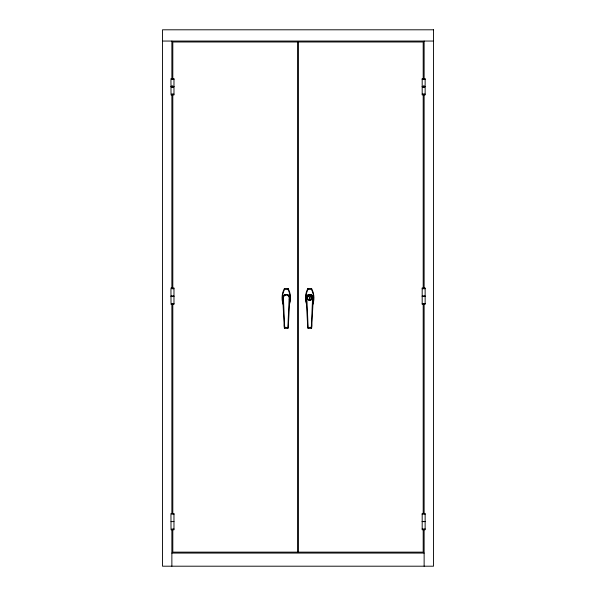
<?xml version="1.0" encoding="UTF-8"?>
<svg xmlns="http://www.w3.org/2000/svg" width="596" height="596" viewBox="0 0 596 596"><rect width="100%" height="100%" fill="white"/><g stroke="black" fill="none" stroke-linecap="round" stroke-linejoin="round"><path stroke-width="0.89" d="M311.499 321.929L311.753 326.466L311.186 326.675M287.853 327.971L289.157 297.963A2.876 2.876 0 0 0 286.281 295.087A2.876 2.876 0 0 0 283.398 297.963L284.702 327.971M311.298 327.971L312.602 297.963A2.876 2.876 0 0 0 309.719 295.087A2.876 2.876 0 0 0 306.843 297.963L308.147 327.971M282.713 297.963L284.329 327.971L288.226 327.971L289.842 297.963M306.158 297.963L307.774 327.971L311.671 327.971L313.287 297.963M289.574 302.381A18.267 18.267 0 0 0 287.987 289.395L288.151 288.546L284.404 288.546A20.078 20.078 0 0 0 283.115 304.377M312.602 303.804A18.267 18.267 0 0 0 311.432 289.395L311.596 288.546L307.849 288.546A20.078 20.078 0 0 0 306.553 304.377M284.329 327.971L288.226 327.971M307.774 327.971L311.671 327.971M162.492 41.05L433.508 41.05M170.948 78.56L174.054 78.56M422.11 78.545L425.216 78.545M174.054 79.305L170.948 79.305L171.022 94.153L174.054 94.153M422.11 79.283L425.216 79.283M171.022 86.688L173.972 86.688M422.184 86.666L425.134 86.666M171.022 86.77L173.972 86.77M422.184 86.748L425.134 86.748M422.11 94.131L425.216 94.131M170.948 94.891L174.054 94.891M422.11 94.868L425.216 94.868M422.11 287.98L425.216 287.98M170.948 288.002L174.054 288.002M422.11 288.717L425.216 288.717M174.054 288.74L170.948 288.74L171.022 303.587L174.054 303.587M284.404 288.546L284.568 289.395L287.987 289.395M307.849 288.546L308.013 289.395L311.432 289.395M171.022 296.123L173.972 296.123M422.184 296.1L425.134 296.1M171.022 296.205L173.972 296.205M422.184 296.19L425.134 296.19M422.11 303.573L425.216 303.573M170.948 304.332L174.054 304.332M422.11 304.31L425.216 304.31M170.948 513.439L174.054 513.439M422.11 513.417L425.216 513.417M174.054 514.177L170.948 514.177L171.022 529.024L174.054 529.024M422.11 514.154L425.216 514.154M422.184 521.537L425.134 521.537M171.022 521.642L173.972 521.56M422.184 521.619L425.134 521.619M422.11 529.002L425.216 529.002M170.948 529.762L174.054 529.762M422.11 529.74L425.216 529.74M171.871 553.073L424.128 553.073M284.814 326.683L284.247 326.474L284.501 321.929M425.134 79.283L425.134 94.131M425.134 288.717L425.134 303.573M425.134 514.154L425.134 529.002M424.128 41.05L424.128 79.223M424.128 85.742L424.128 87.597M424.128 94.116L424.128 287.756M424.128 304.511L424.128 513.044M424.128 529.799L424.128 566.2M423.19 79.231L423.19 41.988L298.231 41.988L298.231 552.134L423.19 552.134L423.19 529.792M423.19 85.742L423.19 87.605M423.19 94.123L423.19 287.756M423.19 304.511L423.19 513.037M422.184 79.283L422.184 94.131M422.184 288.717L422.184 303.573M422.184 514.154L422.184 529.002M173.972 79.305L173.972 94.153M173.972 288.74L173.972 303.587M173.972 514.177L173.972 529.024M172.81 79.231L172.81 41.988L297.769 41.988L297.769 552.134L172.81 552.134L172.81 529.792M172.81 85.742L172.81 87.605M172.81 94.123L172.81 287.756M172.81 304.511L172.81 513.037M171.871 41.05L171.871 79.223M171.871 85.742L171.871 87.597M171.871 94.116L171.871 287.756M171.871 304.511L171.871 513.044M171.871 529.799L171.871 566.2M311.596 288.546A20.078 20.078 0 0 1 312.885 304.377M306.426 302.381A18.267 18.267 0 0 1 308.013 289.395M306.724 299.691A3.464 3.464 0 0 1 308.825 294.618A3.464 3.464 0 0 1 313.183 297.963M306.612 298.797A3.218 3.218 0 0 1 306.612 297.128M306.933 296.354A3.218 3.218 0 0 1 308.11 295.176M310.553 294.849A3.218 3.218 0 0 1 311.335 295.176M312.513 296.354A3.218 3.218 0 0 1 312.945 297.963M306.635 299.743A3.561 3.561 0 0 1 309.719 294.402A3.561 3.561 0 0 1 312.811 299.743M288.151 288.546A20.078 20.078 0 0 1 289.447 304.377M283.398 303.804A18.267 18.267 0 0 1 284.568 289.395M282.817 297.963A3.464 3.464 0 0 1 287.175 294.618A3.464 3.464 0 0 1 289.276 299.691M289.373 297.136A3.211 3.211 0 0 1 289.373 298.79M283.07 297.963A3.211 3.211 0 0 1 283.502 296.361M284.672 295.184A3.211 3.211 0 0 1 285.447 294.864M287.883 295.184A3.211 3.211 0 0 1 289.053 296.361M282.839 298.887A3.561 3.561 0 0 1 286.743 294.431A3.561 3.561 0 0 1 289.365 299.743M433.508 29.8L162.492 29.8L162.492 566.2L433.508 566.2L433.508 29.8M310.121 296.912L309.324 296.912L309.324 299.691L310.121 299.691L310.121 296.912M308.013 299.676A2.421 2.421 0 0 0 312.058 298.589A2.421 2.421 0 0 0 309.093 295.623A2.421 2.421 0 0 0 308.013 299.676M308.102 299.579A2.287 2.287 0 0 0 311.931 298.551A2.287 2.287 0 0 0 309.13 295.75A2.287 2.287 0 0 0 308.102 299.579"/></g></svg>
